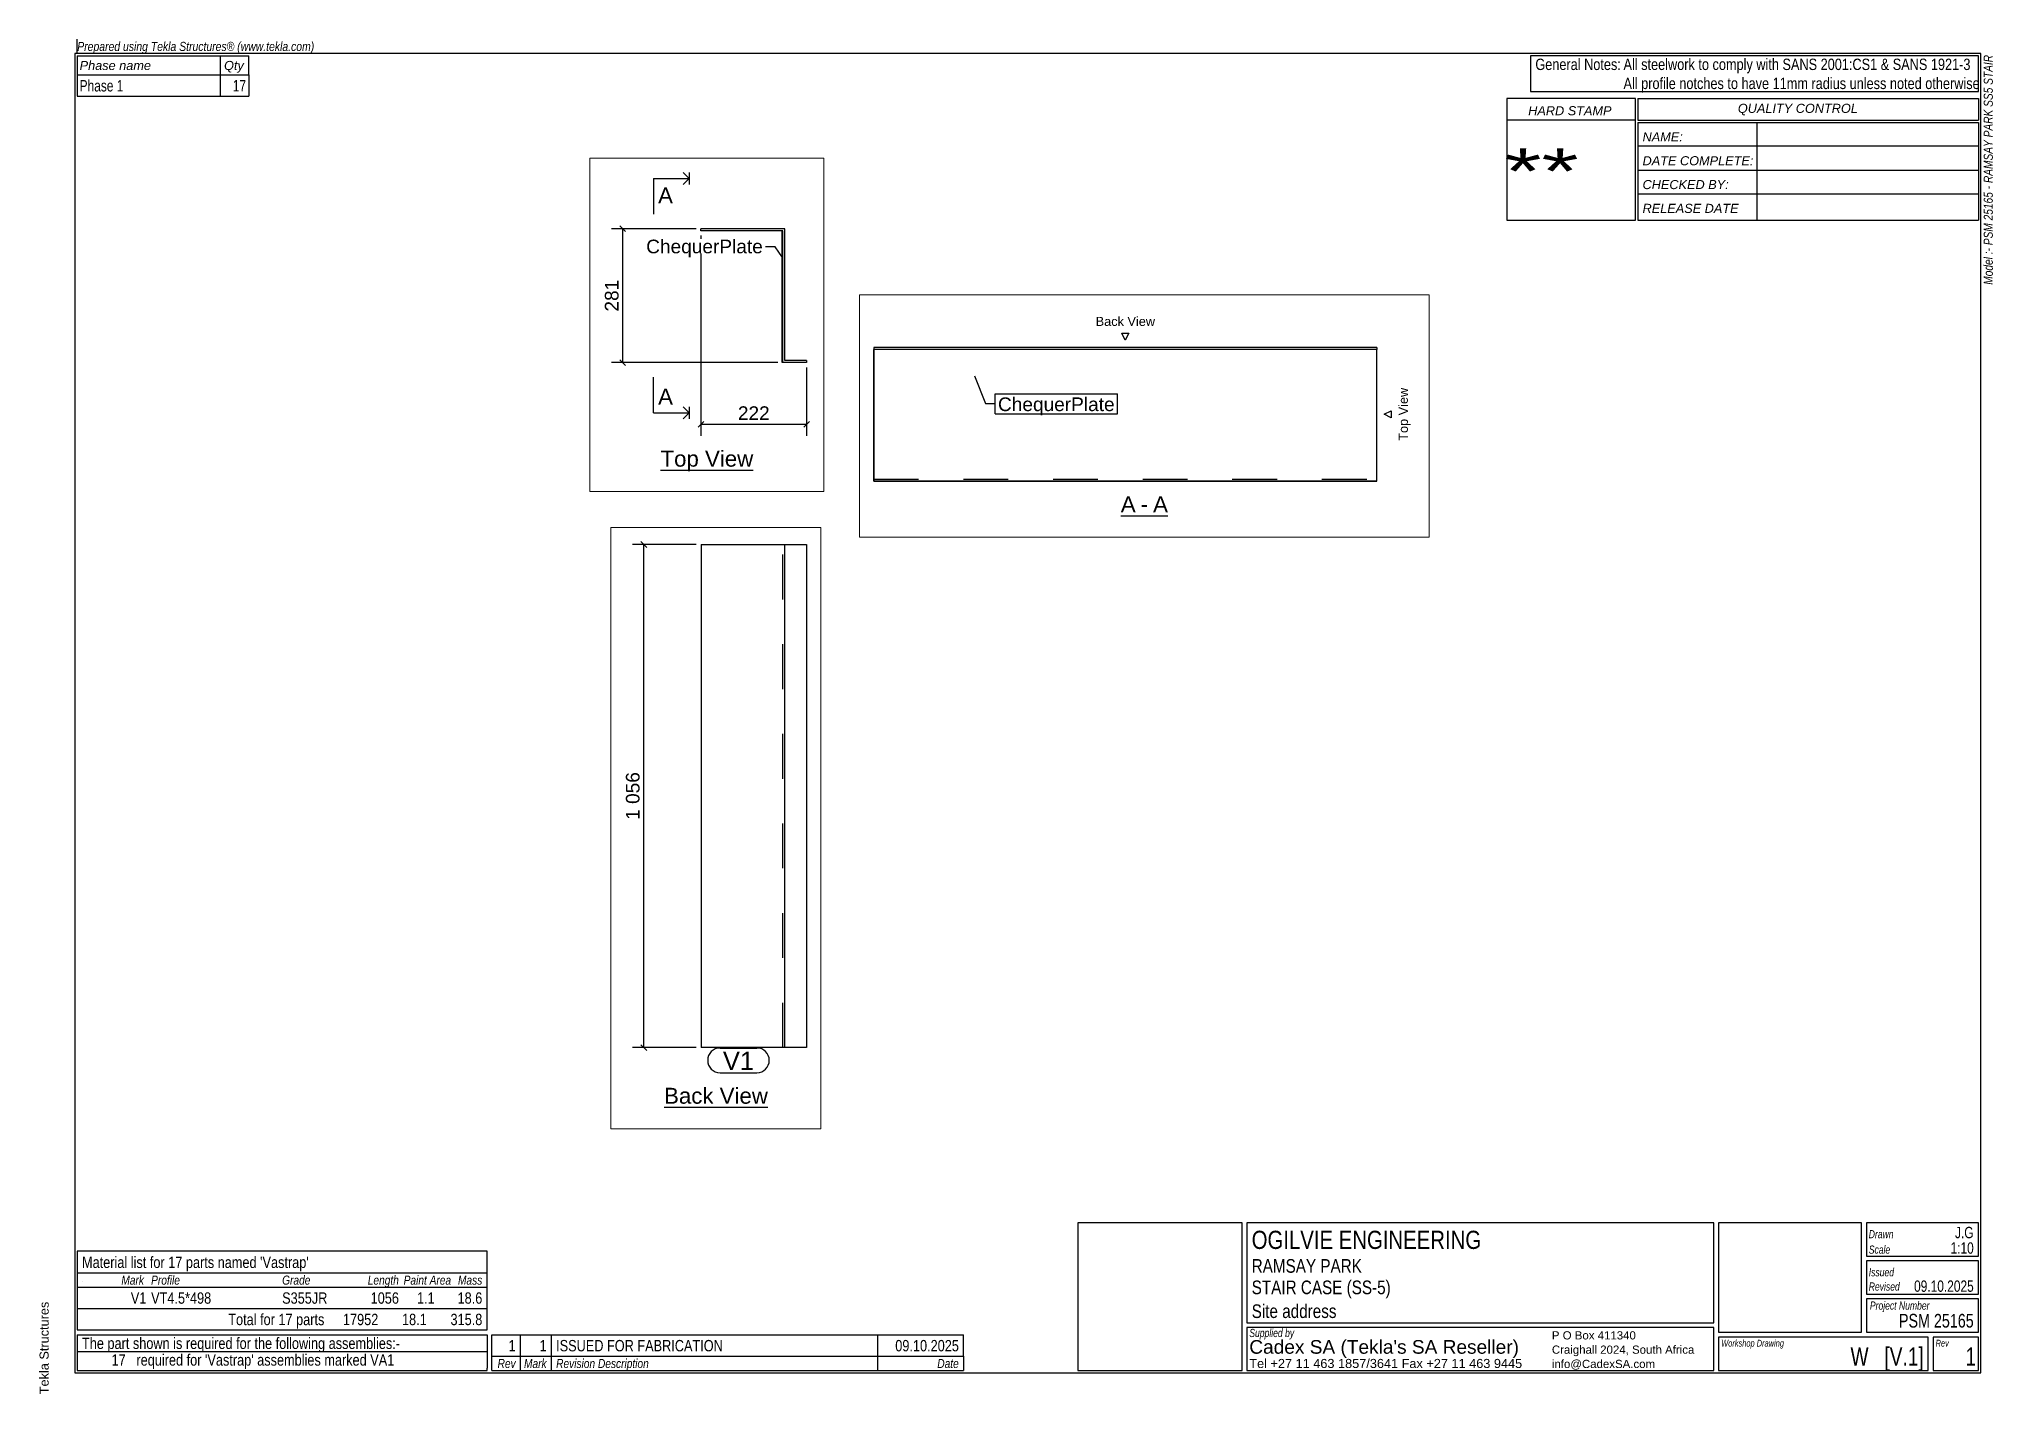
# Paper-space layout 'Layout1' of a CAD drawing. Header units: millimetres. Extents: x 2 to 413, y 6 to 290.
# The model-space entities are those that its viewports show. They can reach past a viewport. Long polylines and large blocks are cut down to what shows.
import ezdxf

# ---------------------------------------------------------------- set-up
doc = ezdxf.new("R2010")
doc.units = ezdxf.units.MM
doc.linetypes.add('DXK_LINE_DOT1', pattern=[1.8814, 0.9407, -0.9407])
doc.layers.add('Viewport layer', color=7, linetype='Continuous', plot=False)
doc.styles.add('Arial', font='ARIAL.TTF', dxfattribs={"height": 0.2})
doc.styles.add('Arial Italic', font='ARIALI.TTF', dxfattribs={"height": 0.2})
doc.styles.add('Arial Narrow Italic', font='ARIALNI.TTF', dxfattribs={"height": 0.2})

# ---------------------------------------------------------------- blocks, each defined once
blk = doc.blocks.new('Unknown-3642334-1553')
at = {"color": 174, "linetype": 'Continuous'}
for p, q in [((410, 287), (10, 287)), ((10, 287), (10, 10)), ((410, 10), (410, 287)), ((10, 10), (410, 10))]:
    blk.add_line(p, q, dxfattribs=at)
at = {"color": 174, "linetype": 'Continuous', "style": 'Arial'}
blk.add_text('Tekla Structures', height=1.9102, rotation=90, dxfattribs=at).set_placement((4.5, 5.5))
blk = doc.blocks.new('Unknown-3642334-1705')
at = {"color": 3, "linetype": 'Continuous'}
for p, q in [((337.5, 277.5), (310.5, 277.5)), ((310.5, 277.5), (310.5, 252)), ((337.5, 252), (337.5, 277.5)), ((338, 277.5), (338, 273)), ((338, 277.5), (409.5, 277.5)), ((409.5, 277.5), (409.5, 273)), ((337.5, 273), (310.5, 273)), ((338, 273), (409.5, 273)), ((338, 272.5), (338, 252)), ((338, 272.5), (409.5, 272.5)), ((363, 272.5), (363, 252)), ((409.5, 272.5), (409.5, 252)), ((409.5, 267.5), (338, 267.5)), ((338, 262.5), (409.5, 262.5)), ((338, 257.5), (409.5, 257.5)), ((310.5, 252), (337.5, 252)), ((338, 252), (409.5, 252))]:
    blk.add_line(p, q, dxfattribs=at)
at = {"color": 7, "linetype": 'Continuous', "style": 'Arial Italic'}
for s, height, p in [('HARD STAMP', 1.909, (315, 274)), ('NAME:', 1.909, (339, 268.5)), ('DATE COMPLETE:', 1.9089, (339, 263.5)), ('CHECKED BY:', 1.9089, (339, 258.5)), ('RELEASE DATE', 1.9089, (339, 253.5))]:
    blk.add_text(s, height=height, dxfattribs=at).set_placement(p)
at = {"color": 7, "style": 'Arial Italic'}
blk.add_text('QUALITY CONTROL', height=1.9089, dxfattribs=at).set_placement((359, 274.5))
at = {"color": 7, "linetype": 'Continuous', "style": 'Arial', "width": 1.5}
blk.add_text('**', height=9.551, dxfattribs=at).set_placement((310, 257.5))
blk = doc.blocks.new('Unknown-3642334-1699')
at = {"color": 3, "linetype": 'Continuous'}
for p, q in [((409.5, 286.5), (315.5, 286.5)), ((315.5, 286.5), (315.5, 279)), ((409.5, 279), (409.5, 286.5)), ((315.5, 279), (409.5, 279))]:
    blk.add_line(p, q, dxfattribs=at)
at = {"color": 7, "style": 'Arial', "width": 0.8}
for s, p in [('General Notes:', (316.5, 283.5)), ('All profile notches to have 11mm radius unless noted otherwise', (335, 279.5))]:
    blk.add_text(s, height=2.3877, dxfattribs=at).set_placement(p)
at = {"color": 7, "linetype": 'Continuous', "style": 'Arial', "width": 0.8}
blk.add_text('All steelwork to comply with SANS 2001:CS1 & SANS 1921-3', height=2.3877, dxfattribs=at).set_placement((335, 283.5))
blk = doc.blocks.new('Unknown-3642334-1700')
at = {"color": 3, "linetype": 'Continuous'}
for p, q in [((255, 41.5), (220.5, 41.5)), ((220.5, 41.5), (220.5, 10.5)), ((255, 10.5), (255, 41.5)), ((353.97, 41.5), (255.97, 41.5)), ((255.97, 41.5), (255.97, 20.5)), ((353.97, 20.5), (353.97, 41.5)), ((384.97, 41.5), (354.97, 41.5)), ((354.97, 41.5), (354.97, 18.5)), ((384.97, 18.5), (384.97, 41.5)), ((409.47, 41.5), (386, 41.5)), ((386, 41.5), (386, 34.5)), ((409.47, 34.5), (409.47, 41.5)), ((409.5, 33.5), (385.97, 33.5)), ((385.97, 33.5), (385.97, 26.5)), ((386, 34.5), (409.47, 34.5)), ((409.5, 26.5), (409.5, 33.5)), ((385.97, 26.5), (409.5, 26.5)), ((409.5, 25.5), (385.97, 25.5)), ((385.97, 25.5), (385.97, 18.5)), ((409.5, 18.5), (409.5, 25.5)), ((255.97, 20.5), (353.97, 20.5)), ((353.97, 19.5), (255.97, 19.5)), ((255.97, 19.5), (255.97, 10.5)), ((353.97, 10.5), (353.97, 19.5)), ((354.97, 18.5), (384.97, 18.5)), ((385.97, 18.5), (409.5, 18.5)), ((220.5, 10.5), (255, 10.5)), ((255.97, 10.5), (353.97, 10.5))]:
    blk.add_line(p, q, dxfattribs=at)
at = {"color": 5, "linetype": 'Continuous'}
for p, q in [((398.97, 17.5), (354.97, 17.5)), ((354.97, 17.5), (354.97, 10.5)), ((398.97, 10.5), (398.97, 17.5)), ((409.5, 17.5), (399.97, 17.5)), ((399.97, 17.5), (399.97, 10.5)), ((409.5, 10.5), (409.5, 17.5)), ((354.97, 10.5), (398.97, 10.5)), ((399.97, 10.5), (409.5, 10.5))]:
    blk.add_line(p, q, dxfattribs=at)
at = {"color": 1, "linetype": 'Continuous', "style": 'Arial'}
for s, height, width, p in [('OGILVIE ENGINEERING', 3.8203, 0.8, (256.97, 36)), ('1:10', 2.388, 0.75, (403.63, 35)), ('J.G', 2.388, 0.75, (404.57, 38.25)), ('09.10.2025', 2.388, 0.75, (395.98, 27)), ('PSM 25165', 2.865, 0.75, (392.81, 19.5))]:
    blk.add_text(s, height=height, dxfattribs=dict(at, width=width)).set_placement(p)
at = {"color": 7, "linetype": 'Continuous'}
for s, height, style, width, p in [('Drawn', 1.718, 'Arial Italic', 0.75, (386.47, 38.25)), ('RAMSAY PARK', 2.8652, 'Arial', 0.8, (256.97, 31)), ('Scale', 1.718, 'Arial Italic', 0.75, (386.47, 35)), ('STAIR CASE (SS-5)', 2.8652, 'Arial', 0.8, (256.97, 26.5)), ('Revised', 1.718, 'Arial Italic', 0.75, (386.47, 27.25)), ('Issued', 1.718, 'Arial Italic', 0.75, (386.47, 30.25)), ('Project Number', 1.718, 'Arial Italic', 0.75, (386.71, 23.25)), ('Site address', 2.8652, 'Arial', 0.8, (256.97, 21.5)), ('Supplied by', 1.718, 'Arial Italic', 0.75, (256.47, 17.5)), ('Workshop Drawing', 1.4316, 'Arial Italic', 0.75, (355.5, 15.5)), ('Rev', 1.432, 'Arial Italic', 0.75, (400.5, 15.5))]:
    blk.add_text(s, height=height, dxfattribs=dict(at, style=style, width=width)).set_placement(p)
at = {"color": 5, "linetype": 'Continuous', "style": 'Arial'}
blk.add_text("Cadex SA (Tekla's SA Reseller)", height=2.8652, dxfattribs=at).set_placement((256.47, 14))
at = {"color": 7, "linetype": 'Continuous', "style": 'Arial'}
for s, p in [('P O Box 411340', (319.97, 17)), ('Craighall 2024, South Africa', (319.97, 14)), ('info@CadexSA.com', (319.97, 11))]:
    blk.add_text(s, height=1.7191, dxfattribs=at).set_placement(p)
at = {"color": 1, "linetype": 'Continuous', "style": 'Arial'}
blk.add_text('Tel +27 11 463 1857/3641 Fax +27 11 463 9445', height=1.9102, dxfattribs=at).set_placement((256.47, 11))
at = {"color": 5, "linetype": 'Continuous', "style": 'Arial', "width": 0.75}
for s, p in [('W   [V.1]', (382.65, 11.5)), ('1', (406.77, 11.5))]:
    blk.add_text(s, height=3.82, dxfattribs=at).set_placement(p)
blk = doc.blocks.new('Unknown-3642334-1701')
at = {"color": 3, "linetype": 'Continuous'}
for p, q in [((10.5, 18), (96.5, 18)), ((10.5, 18), (10.5, 14.5)), ((96.5, 18), (96.5, 14.5)), ((10.5, 14.5), (10.5, 11)), ((96.5, 14.5), (96.5, 11)), ((10.5, 11), (10.5, 10.5)), ((10.5, 10.5), (96.5, 10.5)), ((96.5, 10.5), (96.5, 11))]:
    blk.add_line(p, q, dxfattribs=at)
at = {"color": 7, "linetype": 'Continuous'}
blk.add_line((10.5, 14.5), (96.5, 14.5), dxfattribs=at)
blk.add_line((10.5, 14.5), (96.5, 14.5), dxfattribs=at)
at = {"color": 7, "linetype": 'Continuous', "style": 'Arial', "width": 0.8}
blk.add_text('The part shown is required for the following assemblies:-', height=2.3877, dxfattribs=at).set_placement((11.5, 15))
at = {"color": 1, "linetype": 'Continuous', "style": 'Arial', "width": 0.8}
for s, height, p in [('17', 2.388, (17.7, 11.5)), (" required for 'Vastrap' assemblies marked VA1", 2.3877, (22.18, 11.5))]:
    blk.add_text(s, height=height, dxfattribs=at).set_placement(p)
blk = doc.blocks.new('Unknown-3642334-1703')
at = {"color": 3, "linetype": 'Continuous'}
for p, q in [((10.5, 286.5), (10.5, 282.5)), ((10.5, 286.5), (46.5, 286.5)), ((46.5, 282.5), (46.5, 286.5)), ((10.5, 282.5), (10.5, 278)), ((46.5, 282.5), (46.5, 278)), ((10.5, 278), (46.5, 278))]:
    blk.add_line(p, q, dxfattribs=at)
at = {"color": 7, "linetype": 'Continuous'}
for p, q in [((40.5, 286.5), (40.5, 282.5)), ((10.5, 282.5), (46.5, 282.5)), ((40.5, 282.5), (40.5, 278))]:
    blk.add_line(p, q, dxfattribs=at)
at = {"color": 7, "style": 'Arial Italic'}
for s, p in [('Phase name', (11, 283.5)), ('Qty', (41.31, 283.5))]:
    blk.add_text(s, height=1.909, dxfattribs=at).set_placement(p)
at = {"color": 1, "linetype": 'Continuous', "style": 'Arial', "width": 0.75}
for s, p in [('Phase 1', (11, 279)), ('17', (43.14, 279))]:
    blk.add_text(s, height=2.388, dxfattribs=at).set_placement(p)
blk = doc.blocks.new('Unknown-3642334-1704')
at = {"color": 2, "linetype": 'Continuous'}
blk.add_line((10.5, 287), (10.5, 290), dxfattribs=at)
at = {"color": 7, "style": 'Arial Narrow Italic'}
blk.add_text('Prepared using Tekla Structures® (www.tekla.com)', height=1.9089, dxfattribs=at).set_placement((10.5, 287.5))
blk = doc.blocks.new('Unknown-3642334-1706')
at = {"color": 7, "style": 'Arial Italic', "width": 0.8}
blk.add_text('Model :- PSM 25165 - RAMSAY PARK SS5 STAIR', height=1.90885417, rotation=90, dxfattribs=at).set_placement((412.5, 238.421875))
blk = doc.blocks.new('Unknown-3642334-1707')
at = {"color": 3, "linetype": 'Continuous'}
for p, q in [((96.5, 35.5), (10.5, 35.5)), ((10.5, 35.5), (10.5, 19)), ((96.5, 19), (96.5, 35.5)), ((10.5, 19), (96.5, 19))]:
    blk.add_line(p, q, dxfattribs=at)
at = {"color": 7, "linetype": 'Continuous'}
for p, q in [((10.5, 31), (96.5, 31)), ((10.5, 28), (96.5, 28)), ((10.5, 23.5), (96.5, 23.5))]:
    blk.add_line(p, q, dxfattribs=at)
at = {"color": 2, "linetype": 'Continuous'}
blk.add_line((11.5, 29.25), (11.5, 29.25), dxfattribs=at)
at = {"color": 7, "linetype": 'Continuous', "style": 'Arial', "width": 0.8}
for s, p in [("Material list for 17 parts named 'Vastrap'", (11.5, 32)), ('Total for 17 parts', (42.19, 20))]:
    blk.add_text(s, height=2.3877, dxfattribs=at).set_placement(p)
at = {"color": 7, "width": 0.8}
for s, height, style, p in [('Mark', 1.909, 'Arial Italic', (19.76, 28.5)), ('Profile', 1.909, 'Arial Italic', (26, 28.5)), ('Grade', 1.909, 'Arial Italic', (53.5, 28.5)), ('Length', 1.909, 'Arial Italic', (71.47, 28.5)), ('Paint Area', 1.909, 'Arial Italic', (79, 28.5)), ('Mass', 1.909, 'Arial Italic', (90.4, 28.5)), ('17952', 2.388, 'Arial', (66.26, 20)), ('18.1', 2.388, 'Arial', (78.65, 20)), ('315.8', 2.388, 'Arial', (88.83, 20))]:
    blk.add_text(s, height=height, dxfattribs=dict(at, style=style)).set_placement(p)
at = {"color": 1, "style": 'Arial', "width": 0.8}
for s, p in [('V1', (21.74, 24.5)), ('VT4.5*498', (26, 24.5)), ('S355JR', (53.5, 24.5)), ('1056', (72.07, 24.5)), ('1.1', (81.8, 24.5)), ('18.6', (90.31, 24.5))]:
    blk.add_text(s, height=2.388, dxfattribs=at).set_placement(p)
blk = doc.blocks.new('Unknown-3642334-1708')
at = {"color": 3, "linetype": 'Continuous'}
for p, q in [((97.5, 18), (196.5, 18)), ((97.5, 13.5), (97.5, 18)), ((196.5, 13.5), (196.5, 18)), ((97.5, 10.5), (97.5, 13.5)), ((196.5, 13.5), (196.5, 10.5)), ((97.5, 10.5), (196.5, 10.5))]:
    blk.add_line(p, q, dxfattribs=at)
at = {"color": 7, "linetype": 'Continuous'}
for p, q in [((97.5, 18), (196.5, 18)), ((103.5, 13.5), (103.5, 18)), ((110, 13.5), (110, 18)), ((178.5, 13.5), (178.5, 18)), ((97.5, 13.5), (196.5, 13.5)), ((103.5, 10.5), (103.5, 13.5)), ((110, 10.5), (110, 13.5)), ((178.5, 10.5), (178.5, 13.5)), ((184, 10.5), (184, 10.5))]:
    blk.add_line(p, q, dxfattribs=at)
at = {"color": 1, "linetype": 'Continuous', "style": 'Arial', "width": 0.8}
for s, height, p in [('1', 2.39, (101.02, 14.5)), ('1', 2.39, (107.52, 14.5)), ('ISSUED FOR FABRICATION', 2.3877, (111, 14.5)), ('09.10.2025', 2.388, (182.17, 14.5))]:
    blk.add_text(s, height=height, dxfattribs=at).set_placement(p)
at = {"color": 7, "linetype": 'Continuous', "style": 'Arial Italic', "width": 0.8}
for s, height, p in [('Rev', 1.909, (98.71, 11)), ('Mark', 1.909, (104.26, 11)), ('Revision Description', 1.9089, (111, 11)), ('Date', 1.909, (190.99, 11))]:
    blk.add_text(s, height=height, dxfattribs=at).set_placement(p)
blk = doc.blocks.new('Unknown-3642334-11 - 1186')
at = {"color": 6, "linetype": 'Continuous'}
blk.add_line((12715.6, 45), (12910, 45), dxfattribs=at)
at = {"color": 0, "linetype": 'Continuous'}
blk.add_wipeout([(12910, 52.5), (12910, 87.5), (12715.6, 87.5), (12715.6, 52.5)], dxfattribs=at)
at = {"color": 6, "linetype": 'Continuous', "style": 'Arial'}
blk.add_text('Top View', height=33.43, dxfattribs=at).set_placement((12715.6, 52.5))
blk = doc.blocks.new('Unknown-3642334-12 - 1224')
at = {"color": 6, "linetype": 'Continuous'}
blk.add_line((6747.9, 45), (6965.6, 45), dxfattribs=at)
at = {"color": 0, "linetype": 'Continuous'}
blk.add_wipeout([(6965.6, 52.5), (6965.6, 87.5), (6747.9, 87.5), (6747.9, 52.5)], dxfattribs=at)
at = {"color": 6, "linetype": 'Continuous', "style": 'Arial'}
blk.add_text('Back View', height=33.43, dxfattribs=at).set_placement((6747.9, 52.5))
blk = doc.blocks.new('Unknown-3642334-13 - 1249')
at = {"color": 6, "linetype": 'Continuous'}
for p, q in [((558, 413.5), (550.5, 428.5)), ((550.5, 428.5), (565.5, 428.5)), ((565.5, 428.5), (558, 413.5)), ((558, 413.5), (558, 413.5)), ((1101, 258), (1116, 265.5)), ((1116, 250.5), (1101, 258)), ((1101, 258), (1101, 258)), ((1116, 265.5), (1116, 250.5)), ((548.6, 45), (647.4, 45))]:
    blk.add_line(p, q, dxfattribs=at)
at = {"color": 6, "linetype": 'Continuous', "style": 'Arial'}
blk.add_text('Back View', height=19.1, dxfattribs=at).set_placement((495.8, 443.5))
blk.add_text('Top View', height=19.1, rotation=90, dxfattribs=at).set_placement((1151, 202.4))
at = {"color": 0, "linetype": 'Continuous'}
blk.add_wipeout([(579.7, 52.5), (579.7, 87.5), (548.6, 87.5), (548.6, 52.5)], dxfattribs=at)
blk.add_wipeout([(605.8, 52.5), (605.8, 87.5), (590.2, 87.5), (590.2, 52.5)], dxfattribs=at)
at = {"color": 6, "linetype": 'Continuous', "style": 'Arial'}
blk.add_text('A', height=33.4, dxfattribs=at).set_placement((548.6, 52.5))
at = {"color": 0, "linetype": 'Continuous'}
blk.add_wipeout([(647.4, 52.5), (647.4, 87.5), (616.3, 87.5), (616.3, 52.5)], dxfattribs=at)
at = {"color": 6, "linetype": 'Continuous', "style": 'Arial'}
for s, p in [('A', (616.3, 52.5)), ('-', (590.2, 52.5))]:
    blk.add_text(s, height=33.4, dxfattribs=at).set_placement(p)
blk = doc.blocks.new('Part-3642334-1221 - 1186')
at = {"color": 30, "linetype": 'Continuous'}
for p, q in [((12976.6, 552), (12800.6, 552)), ((12800.6, 547.5), (12800.6, 552)), ((12972.1, 547.5), (12800.6, 547.5)), ((12972.1, 271), (12972.1, 547.5)), ((12976.6, 275.5), (12976.6, 552)), ((13022.1, 271), (12972.1, 271)), ((13022.1, 275.5), (12976.6, 275.5)), ((13022.1, 275.5), (13022.1, 271))]:
    blk.add_line(p, q, dxfattribs=at)
blk = doc.blocks.new('Surfacing-3642334-1222 - 1186')
at = {"color": 7, "linetype": 'Continuous'}
for p, q in [((12972.1, 547.5), (12971.1, 547.5)), ((12971.1, 271), (12971.1, 547.5)), ((12972.1, 271), (12972.1, 547.5)), ((12972.1, 271), (12971.1, 271))]:
    blk.add_line(p, q, dxfattribs=at)
blk = doc.blocks.new('Part-3642334-1225 - 1224')
at = {"color": 30, "linetype": 'Continuous'}
for p, q in [((6825.500735, 1226.5), (7047.000735, 1226.5)), ((6825.500735, 1226.5), (6825.500735, 170.5)), ((7001.500735, 170.5), (7001.500735, 1226.5)), ((7047.000735, 1226.5), (7047.000735, 170.5)), ((7047.000735, 170.5), (6825.500735, 170.5))]:
    blk.add_line(p, q, dxfattribs=at)
at = {"color": 7, "linetype": 'DXK_LINE_DOT1'}
blk.add_line((6997.000735, 170.5), (6997.000735, 1226.5), dxfattribs=at)
blk = doc.blocks.new('Part-3642334-1251 - 1249')
at = {"color": 30, "linetype": 'Continuous'}
for p, q in [((30, 398.5), (30, 394)), ((1086, 398.5), (30, 398.5)), ((30, 394), (30, 117.5)), ((1086, 394), (30, 394)), ((1086, 398.5), (1086, 394)), ((1086, 117.5), (1086, 394)), ((30, 117.5), (1086, 117.5))]:
    blk.add_line(p, q, dxfattribs=at)
at = {"color": 7, "linetype": 'DXK_LINE_DOT1'}
blk.add_line((30, 122), (1086, 122), dxfattribs=at)
blk = doc.blocks.new('Surfacing-3642334-1252 - 1249')
at = {"color": 7, "linetype": 'Continuous'}
for p, q in [((30, 117.5), (30, 394)), ((1086, 117.5), (1086, 394)), ((1086, 117.5), (30, 117.5))]:
    blk.add_line(p, q, dxfattribs=at)
blk = doc.blocks.new('StraightDimension-3642334-1352 - 1186')
at = {"color": 7, "linetype": 'Continuous'}
for p, q in [((12790.6, 552), (12612.5, 552)), ((12642.5, 546), (12630.5, 558)), ((12636.5, 271), (12636.5, 552)), ((12962.1, 271), (12612.5, 271)), ((12630.5, 277), (12642.5, 265))]:
    blk.add_line(p, q, dxfattribs=at)
at = {"color": 0}
blk.add_wipeout([(12633.5, 450.9), (12591.5, 450.9), (12591.5, 372.1), (12633.5, 372.1)], dxfattribs=at)
at = {"color": 96, "style": 'Arial'}
blk.add_text('281', height=28.65, rotation=90.0002, dxfattribs=at).set_placement((12627.5, 378.1))
blk = doc.blocks.new('StraightDimension-3642334-1258 - 1186')
at = {"color": 7, "linetype": 'Continuous'}
for p, q in [((12800.6, 537.5), (12800.6, 117.5)), ((13022.1, 261), (13022.1, 117.5)), ((12806.6, 147.5), (12794.6, 135.5)), ((12800.6, 141.5), (13022.1, 141.5)), ((13016.1, 135.5), (13028.1, 147.5))]:
    blk.add_line(p, q, dxfattribs=at)
at = {"color": 0}
blk.add_wipeout([(12950.7, 144.5), (12950.7, 186.5), (12872, 186.5), (12872, 144.5)], dxfattribs=at)
at = {"color": 96, "style": 'Arial'}
blk.add_text('222', height=28.65, dxfattribs=at).set_placement((12878, 150.5))
blk = doc.blocks.new('StraightDimension-3642334-1357 - 1224')
at = {"color": 7, "linetype": 'Continuous'}
for p, q in [((6711.5, 1220.5), (6699.5, 1232.5)), ((6815.5, 1226.5), (6681.5, 1226.5)), ((6705.5, 170.5), (6705.5, 1226.5)), ((6815.5, 170.5), (6681.5, 170.5)), ((6699.5, 176.5), (6711.5, 164.5))]:
    blk.add_line(p, q, dxfattribs=at)
at = {"color": 0}
blk.add_wipeout([(6702.5, 754.5), (6660.5, 754.5), (6660.5, 642.5), (6702.5, 642.5)], dxfattribs=at)
at = {"color": 96, "style": 'Arial'}
blk.add_text('1 056', height=28.65, rotation=90.0002, dxfattribs=at).set_placement((6696.5, 648.5))
blk = doc.blocks.new('Mark-3642334-1586 - 1186')
at = {"color": 96, "linetype": 'Continuous'}
blk.add_line((12971.6, 491.9), (12956.1, 513.9), dxfattribs=at)
at = {"color": 0}
blk.add_wipeout([(12930.1, 500.4), (12930.1, 530.4), (12685.6, 530.4), (12685.6, 500.4)], dxfattribs=at)
blk.add_wipeout([(12930.1, 500.4), (12930.1, 530.4), (12685.6, 530.4), (12685.6, 500.4)], dxfattribs=at)
at = {"color": 96, "linetype": 'Continuous'}
blk.add_line((12956.1, 513.9), (12936.1, 513.9), dxfattribs=at)
at = {"color": 96, "style": 'Arial'}
blk.add_text('ChequerPlate', height=28.652, dxfattribs=at).set_placement((12685.6, 500.4))
blk = doc.blocks.new('SectionMark-3642334-1256 - 1186')
at = {"color": 6, "linetype": 'Continuous'}
for p, q in [((12775.6, 657.7), (12763.1, 670.2)), ((12775.6, 657.7), (12763.1, 645.2)), ((12775.6, 670.2), (12775.6, 645.2)), ((12775.6, 165.3), (12763.1, 177.8)), ((12775.6, 165.3), (12763.1, 152.8)), ((12775.6, 177.8), (12775.6, 152.8))]:
    blk.add_line(p, q, dxfattribs=at)
at = {"color": 0, "linetype": 'Continuous'}
for points in [[(12741.7, 605.2), (12741.7, 640.2), (12710.6, 640.2), (12710.6, 605.2)], [(12741.7, 182.8), (12741.7, 217.8), (12710.6, 217.8), (12710.6, 182.8)]]:
    blk.add_wipeout(points, dxfattribs=at)
at = {"color": 30, "linetype": 'Continuous'}
for p, q in [((12700.6, 657.7), (12700.6, 582.7)), ((12700.6, 657.7), (12775.6, 657.7)), ((12700.6, 165.3), (12700.6, 240.3)), ((12700.6, 165.3), (12775.6, 165.3))]:
    blk.add_line(p, q, dxfattribs=at)
at = {"color": 6, "linetype": 'Continuous'}
for p, q in [((12750.6, 657.7), (12775.6, 657.7)), ((12750.6, 165.3), (12775.6, 165.3))]:
    blk.add_line(p, q, dxfattribs=at)
at = {"color": 6, "linetype": 'Continuous', "style": 'Arial'}
for p in [(12710.6, 605.2), (12710.6, 182.8)]:
    blk.add_text('A', height=33.4, dxfattribs=at).set_placement(p)
blk = doc.blocks.new('Mark-3642334-1361 - 1224')
at = {"color": 0}
blk.add_wipeout([(6936.7, 123.5), (6936.7, 163.5), (6871.5, 163.5), (6871.5, 123.5)], dxfattribs=at)
blk.add_wipeout([(6936.7, 123.5), (6936.7, 163.5), (6871.5, 163.5), (6871.5, 123.5)], dxfattribs=at)
at = {"color": 7, "linetype": 'Continuous'}
for p, q in [((6865.5, 169.5), (6942.7, 169.5)), ((6865.5, 117.5), (6942.7, 117.5))]:
    blk.add_line(p, q, dxfattribs=at)
for centre, start, end in [((6865.5, 143.5), 90, 270), ((6942.7, 143.5), 270, 90)]:
    blk.add_arc(centre, 26, start, end, dxfattribs=at)
at = {"color": 96, "style": 'Arial'}
blk.add_text('V1', height=38.2, dxfattribs=at).set_placement((6871.5, 123.5))
blk = doc.blocks.new('Mark-3642334-1362 - 1249')
at = {"color": 96, "linetype": 'Continuous'}
blk.add_line((241.5, 338.4), (264.8, 280.7), dxfattribs=at)
at = {"color": 0}
blk.add_wipeout([(535.3, 264.7), (535.3, 294.7), (290.8, 294.7), (290.8, 264.7)], dxfattribs=at)
blk.add_wipeout([(535.3, 264.7), (535.3, 294.7), (290.8, 294.7), (290.8, 264.7)], dxfattribs=at)
at = {"color": 96, "linetype": 'Continuous'}
for p, q in [((284.8, 300.7), (541.3, 300.7)), ((284.8, 258.7), (284.8, 300.7)), ((541.3, 258.7), (541.3, 300.7)), ((264.8, 280.7), (284.8, 280.7)), ((284.8, 258.7), (541.3, 258.7))]:
    blk.add_line(p, q, dxfattribs=at)
at = {"color": 96, "style": 'Arial'}
blk.add_text('ChequerPlate', height=28.652, dxfattribs=at).set_placement((290.8, 264.7))

msp = doc.modelspace()

# ---------------------------------------------------------------- block references
for name in ['Part-3642334-1225 - 1224', 'Part-3642334-1221 - 1186', 'Surfacing-3642334-1222 - 1186', 'Unknown-3642334-13 - 1249', 'Unknown-3642334-12 - 1224', 'Unknown-3642334-11 - 1186']:
    msp.add_blockref(name, (0, 0))

# ---------------------------------------------------------------- next in the draw order: block references
for name in ['StraightDimension-3642334-1357 - 1224', 'StraightDimension-3642334-1352 - 1186', 'Part-3642334-1251 - 1249', 'Surfacing-3642334-1252 - 1249', 'Mark-3642334-1361 - 1224']:
    msp.add_blockref(name, (0, 0))

# ---------------------------------------------------------------- next in the draw order: block references
for name in ['StraightDimension-3642334-1258 - 1186', 'Mark-3642334-1362 - 1249']:
    msp.add_blockref(name, (0, 0))

# ---------------------------------------------------------------- next in the draw order: block references
msp.add_blockref('Mark-3642334-1586 - 1186', (0, 0))

# ---------------------------------------------------------------- next in the draw order: block references
msp.add_blockref('SectionMark-3642334-1256 - 1186', (0, 0))

psp = doc.layouts.get("Layout1")

# ---------------------------------------------------------------- block references
for name in ['Unknown-3642334-1704', 'Unknown-3642334-1553', 'Unknown-3642334-1703', 'Unknown-3642334-1699', 'Unknown-3642334-1706', 'Unknown-3642334-1705', 'Unknown-3642334-1700', 'Unknown-3642334-1707', 'Unknown-3642334-1701', 'Unknown-3642334-1708']:
    psp.add_blockref(name, (0, 0))

# ---------------------------------------------------------------- viewports
at = {"layer": 'Viewport layer', "view_target_point": (12812.8, 350.08)}
psp.add_viewport(center=(142.62, 229.99), size=(49.05, 70.016), view_center_point=(0, 0), view_height=700.16, dxfattribs=at)
at = {"layer": 'Viewport layer'}
for center, size, view_height, status, view_target_point in [((234.45, 210.85), (119.6, 50.85), 508.5, 4, (598, 254.25)), ((144.53, 124.36), (44.05, 126.25), 1262.5, 3, (6856.75, 631.25))]:
    psp.add_viewport(center=center, size=size, view_center_point=(0, 0), view_height=view_height, status=status, dxfattribs=dict(at, view_target_point=view_target_point))

doc.saveas('drawing.dxf')
